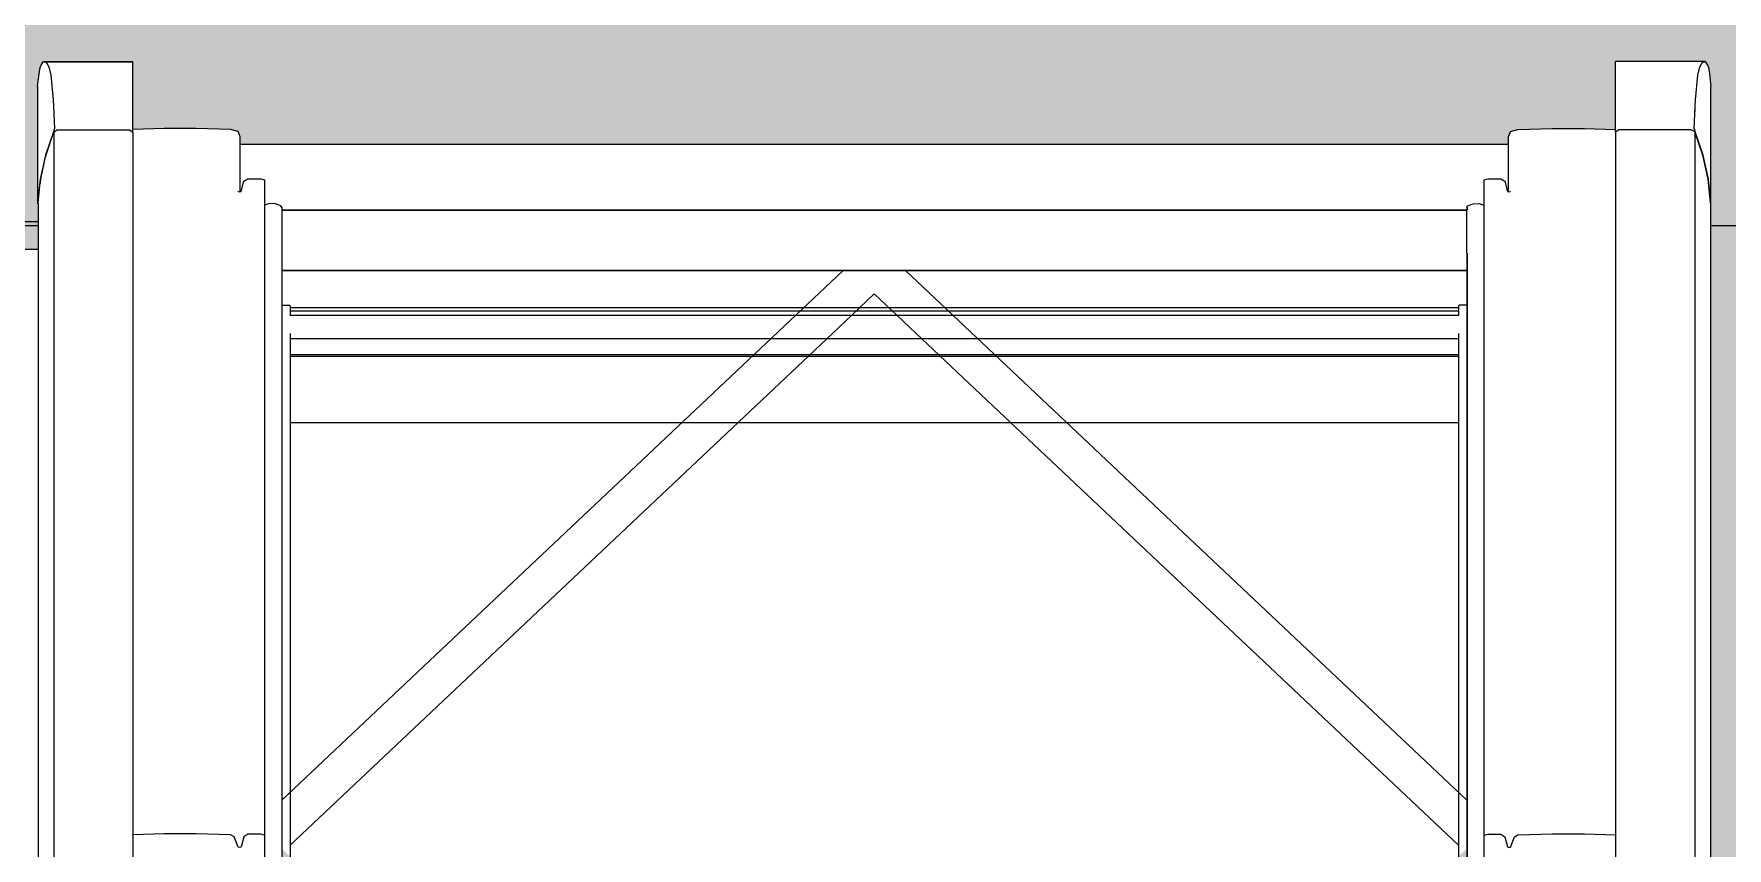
# Model space of a CAD drawing. Header units: metres. Extents: x -208 to 1512, y -277 to 123.
# Drawn here: x 827.196 to 828.058, y -2.516 to -2.102 of the extents above; entities that cross this region are included whole.
import ezdxf

# ---------------------------------------------------------------- set-up
doc = ezdxf.new("R2010")
doc.units = ezdxf.units.M
doc.header["$MEASUREMENT"] = 0
doc.linetypes.add('Wipeout_Contour', pattern=[1, 0, -1])
for name, color, linetype in [('325 Dachfenster', 7, 'Continuous'), ('330 Dachaufbau', 7, 'Continuous'), ('918 Lageplan Beschriftung.x', 7, 'Continuous')]:
    doc.layers.add(name, color=color, linetype=linetype)

# ---------------------------------------------------------------- blocks, each defined once
blk = doc.blocks.new('Dachfläche_55_5', base_point=(825.25622, 0.07))
at = {"color": 254, "linetype": 'Wipeout_Contour', "lineweight": 0, "ltscale": 3308.741535}
blk.add_wipeout([(828.03228, -2.1975), (826.33228, -2.1975), (826.33228, -2.22224), (828.03228, -2.22224)], dxfattribs=at).dxf.layer = '330 Dachaufbau'
at = {"layer": '330 Dachaufbau', "linetype": 'Continuous', "lineweight": 0, "true_color": 0x000000}
h = blk.add_hatch(color=18, dxfattribs=at)
h.paths.add_polyline_path([(828.70228, -0.4), (829.01228, -0.4), (829.01228, 0.07), (828.05728, 0.07), (828.05728, -0.77152), (826.30728, -0.77152), (826.30728, 0.07), (825.25622, 0.07), (825.27334, -4.6), (831.58228, -4.6), (831.58228, -0.82361), (828.70228, -0.82361)])
h.paths.add_polyline_path([(829.06228, -2.1975), (830.76228, -2.1975), (830.76228, -3.79873), (829.06228, -3.79873)], flags=0)
h.paths.add_polyline_path([(826.33228, -3.79873), (826.33228, -2.1975), (828.03228, -2.1975), (828.03228, -3.79873)], flags=0)
at = {"layer": '330 Dachaufbau', "color": 7, "linetype": 'Continuous', "lineweight": 18, "flags": 128}
blk.add_lwpolyline([(828.03228, -2.1975), (826.33228, -2.1975)], dxfattribs=at)
at = {"color": 254, "linetype": 'Wipeout_Contour', "lineweight": 0, "ltscale": 3308.742147}
blk.add_wipeout([(828.03228, -2.2576), (826.33228, -2.2576), (826.33228, -2.27528), (828.03228, -2.27528)], dxfattribs=at).dxf.layer = '330 Dachaufbau'
at = {"layer": '330 Dachaufbau', "color": 7, "linetype": 'Continuous', "lineweight": 18, "flags": 128}
blk.add_lwpolyline([(826.33228, -2.27528), (828.03228, -2.27528)], dxfattribs=at)
at = {"color": 254, "linetype": 'Wipeout_Contour', "lineweight": 0, "ltscale": 3308.741859}
blk.add_wipeout([(828.03228, -2.22224), (826.33228, -2.22224), (826.33228, -2.2576), (828.03228, -2.2576)], dxfattribs=at).dxf.layer = '330 Dachaufbau'
at = {"layer": '330 Dachaufbau', "color": 7, "linetype": 'Continuous', "lineweight": 18, "flags": 128}
blk.add_lwpolyline([(828.03228, -3.79873), (828.03228, -2.1975)], dxfattribs=at)
blk = doc.blocks.new('VELUX SlopeRoofBundle[42]_5', base_point=(825.25728, 0))
at = {"color": 254, "linetype": 'Wipeout_Contour', "lineweight": 0, "ltscale": 4135.918405}
blk.add_wipeout([(827.19843, -2.18793), (827.19973, -2.17569), (827.19973, -2.11886), (827.1992, -2.12203), (827.19843, -2.12852)], dxfattribs=at).dxf.layer = '325 Dachfenster'
at = {"color": 254, "linetype": 'Wipeout_Contour', "lineweight": 0, "ltscale": 3312.123929}
blk.add_wipeout([(828.00133, -2.11859), (828.00133, -2.1228), (828.04317, -2.1228), (828.04413, -2.11859)], dxfattribs=at).dxf.layer = '325 Dachfenster'
at = {"color": 254, "linetype": 'Wipeout_Contour', "lineweight": 0, "ltscale": 2483.357033}
blk.add_wipeout([(827.94783, -2.1515), (827.94683, -2.15426), (827.94784, -2.15159)], dxfattribs=at).dxf.layer = '325 Dachfenster'
at = {"color": 254, "linetype": 'Wipeout_Contour', "lineweight": 0, "ltscale": 3310.5088}
blk.add_wipeout([(827.32263, -2.20216), (827.92563, -2.20216), (827.92563, -2.19156), (827.32263, -2.19156)], dxfattribs=at).dxf.layer = '325 Dachfenster'
at = {"color": 254, "linetype": 'Wipeout_Contour', "lineweight": 0, "ltscale": 3310.508929}
blk.add_wipeout([(827.32263, -2.20648), (827.32263, -2.2115), (827.92563, -2.2115), (827.92563, -2.20648)], dxfattribs=at).dxf.layer = '325 Dachfenster'
at = {"color": 254, "linetype": 'Wipeout_Contour', "lineweight": 0, "ltscale": 3310.50907}
blk.add_wipeout([(827.32273, -2.2221), (827.32273, -2.22217), (827.92553, -2.22217), (827.92553, -2.2221)], dxfattribs=at).dxf.layer = '325 Dachfenster'
at = {"color": 254, "linetype": 'Wipeout_Contour', "lineweight": 0, "ltscale": 8269.521124}
blk.add_wipeout([(827.18413, -2.22338), (827.18413, -2.84047), (827.19651, -2.84047), (827.19653, -2.79316), (827.19653, -2.77719), (827.19783, -2.76329), (827.19843, -2.76014), (827.19843, -2.76012), (827.19863, -2.75824), (827.19863, -2.22338)], dxfattribs=at).dxf.layer = '325 Dachfenster'
at = {"color": 254, "linetype": 'Wipeout_Contour', "lineweight": 0, "ltscale": 3309.036523}
blk.add_wipeout([(827.26283, -2.50891), (827.24693, -2.50942), (827.24693, -2.69331), (827.26283, -2.69331)], dxfattribs=at).dxf.layer = '325 Dachfenster'
at = {"color": 254, "linetype": 'Wipeout_Contour', "lineweight": 0, "ltscale": 3309.220358}
blk.add_wipeout([(827.30043, -2.51569), (827.30043, -2.69331), (827.30123, -2.69331), (827.30123, -2.51591)], dxfattribs=at).dxf.layer = '325 Dachfenster'
at = {"color": 254, "linetype": 'Wipeout_Contour', "lineweight": 0, "ltscale": 3311.75811}
blk.add_wipeout([(827.93433, -2.50968), (827.93433, -2.69331), (827.93623, -2.69331), (827.93623, -2.50919)], dxfattribs=at).dxf.layer = '325 Dachfenster'
at = {"color": 254, "linetype": 'Wipeout_Contour', "lineweight": 0, "ltscale": 4963.444554}
blk.add_wipeout([(827.19973, -2.17569), (827.20243, -2.16352), (827.20243, -2.11619), (827.20143, -2.11589), (827.20013, -2.11774), (827.19973, -2.11886)], dxfattribs=at).dxf.layer = '325 Dachfenster'
at = {"color": 254, "linetype": 'Wipeout_Contour', "lineweight": 0, "ltscale": 4139.706308}
blk.add_wipeout([(828.00133, -2.11624), (828.04554, -2.11624), (828.04583, -2.11619), (828.04683, -2.11589), (828.00133, -2.11589)], dxfattribs=at).dxf.layer = '325 Dachfenster'
at = {"color": 254, "linetype": 'Wipeout_Contour', "lineweight": 0, "ltscale": 3312.128262}
blk.add_wipeout([(828.00133, -2.13533), (828.04196, -2.13533), (828.04317, -2.1228), (828.00133, -2.1228)], dxfattribs=at).dxf.layer = '325 Dachfenster'
at = {"color": 254, "linetype": 'Wipeout_Contour', "lineweight": 0, "ltscale": 3310.50888}
blk.add_wipeout([(827.32263, -2.20648), (827.92563, -2.20648), (827.92563, -2.20216), (827.32263, -2.20216)], dxfattribs=at).dxf.layer = '325 Dachfenster'
at = {"color": 254, "linetype": 'Wipeout_Contour', "lineweight": 0, "ltscale": 4135.478704}
blk.add_wipeout([(827.18413, -2.22338), (827.19863, -2.22338), (827.19863, -2.21296), (827.19863, -2.21148), (827.18413, -2.21147)], dxfattribs=at).dxf.layer = '325 Dachfenster'
at = {"color": 254, "linetype": 'Wipeout_Contour', "lineweight": 0, "ltscale": 3310.509041}
blk.add_wipeout([(827.32273, -2.21666), (827.32273, -2.2221), (827.92553, -2.2221), (827.92553, -2.21666)], dxfattribs=at).dxf.layer = '325 Dachfenster'
at = {"color": 254, "linetype": 'Wipeout_Contour', "lineweight": 0, "ltscale": 3309.223559}
blk.add_wipeout([(827.30123, -2.51591), (827.30123, -2.69331), (827.30203, -2.69331), (827.30203, -2.51562)], dxfattribs=at).dxf.layer = '325 Dachfenster'
at = {"color": 254, "linetype": 'Wipeout_Contour', "lineweight": 0, "ltscale": 3311.775105}
blk.add_wipeout([(827.93623, -2.50919), (827.93623, -2.69331), (827.94283, -2.69331), (827.94283, -2.50919)], dxfattribs=at).dxf.layer = '325 Dachfenster'
at = {"color": 254, "linetype": 'Wipeout_Contour', "lineweight": 0, "ltscale": 6617.519866}
blk.add_wipeout([(827.20243, -2.11619), (827.20243, -2.16352), (827.20643, -2.15157), (827.20643, -2.13852), (827.20631, -2.13533), (827.2051, -2.1228), (827.20414, -2.11859), (827.20273, -2.11624)], dxfattribs=at).dxf.layer = '325 Dachfenster'
at = {"color": 254, "linetype": 'Wipeout_Contour', "lineweight": 0, "ltscale": 3312.135604}
blk.add_wipeout([(828.00133, -2.11859), (828.04413, -2.11859), (828.04554, -2.11624), (828.00133, -2.11624)], dxfattribs=at).dxf.layer = '325 Dachfenster'
at = {"color": 254, "linetype": 'Wipeout_Contour', "lineweight": 0, "ltscale": 3311.755061}
blk.add_wipeout([(827.93433, -2.176), (827.93433, -2.50968), (827.93623, -2.50919), (827.93623, -2.1755)], dxfattribs=at).dxf.layer = '325 Dachfenster'
at = {"color": 254, "linetype": 'Wipeout_Contour', "lineweight": 0, "ltscale": 6621.017548}
blk.add_wipeout([(827.32263, -2.21235), (827.32263, -2.2132), (827.32273, -2.21347), (827.32273, -2.21425), (827.92553, -2.21425), (827.92553, -2.21347), (827.92563, -2.2132), (827.92563, -2.21235)], dxfattribs=at).dxf.layer = '325 Dachfenster'
at = {"color": 254, "linetype": 'Wipeout_Contour', "lineweight": 0, "ltscale": 3309.214811}
blk.add_wipeout([(827.29843, -2.51053), (827.29843, -2.69331), (827.30043, -2.69331), (827.30043, -2.51569)], dxfattribs=at).dxf.layer = '325 Dachfenster'
at = {"color": 254, "linetype": 'Wipeout_Contour', "lineweight": 0, "ltscale": 3311.803546}
blk.add_wipeout([(827.94623, -2.51562), (827.94623, -2.69331), (827.94703, -2.69331), (827.94703, -2.51591)], dxfattribs=at).dxf.layer = '325 Dachfenster'
at = {"color": 254, "linetype": 'Wipeout_Contour', "lineweight": 0, "ltscale": 3308.887917}
blk.add_wipeout([(827.24693, -2.1228), (827.2051, -2.1228), (827.20631, -2.13533), (827.24693, -2.13533)], dxfattribs=at).dxf.layer = '325 Dachfenster'
at = {"color": 254, "linetype": 'Wipeout_Contour', "lineweight": 0, "ltscale": 3310.508991}
blk.add_wipeout([(827.32273, -2.21425), (827.32273, -2.21531), (827.92553, -2.21531), (827.92553, -2.21425)], dxfattribs=at).dxf.layer = '325 Dachfenster'
at = {"color": 254, "linetype": 'Wipeout_Contour', "lineweight": 0, "ltscale": 3309.227811}
blk.add_wipeout([(827.30203, -2.51562), (827.30203, -2.69331), (827.30333, -2.69331), (827.30333, -2.51046)], dxfattribs=at).dxf.layer = '325 Dachfenster'
at = {"color": 254, "linetype": 'Wipeout_Contour', "lineweight": 0, "ltscale": 3311.806745}
blk.add_wipeout([(827.94703, -2.51591), (827.94703, -2.69331), (827.94783, -2.69331), (827.94783, -2.51569)], dxfattribs=at).dxf.layer = '325 Dachfenster'
at = {"color": 254, "linetype": 'Wipeout_Contour', "lineweight": 0, "ltscale": 3308.892079}
blk.add_wipeout([(827.24693, -2.11859), (827.20414, -2.11859), (827.2051, -2.1228), (827.24693, -2.1228)], dxfattribs=at).dxf.layer = '325 Dachfenster'
at = {"color": 254, "linetype": 'Wipeout_Contour', "lineweight": 0, "ltscale": 3310.508961}
blk.add_wipeout([(827.32263, -2.2115), (827.32263, -2.21235), (827.92563, -2.21235), (827.92563, -2.2115)], dxfattribs=at).dxf.layer = '325 Dachfenster'
at = {"color": 254, "linetype": 'Wipeout_Contour', "lineweight": 0, "ltscale": 3309.207135}
blk.add_wipeout([(827.29663, -2.50947), (827.29663, -2.69331), (827.29843, -2.69331), (827.29843, -2.51053)], dxfattribs=at).dxf.layer = '325 Dachfenster'
at = {"color": 254, "linetype": 'Wipeout_Contour', "lineweight": 0, "ltscale": 3309.234536}
blk.add_wipeout([(827.30333, -2.51046), (827.30333, -2.69331), (827.30543, -2.69331), (827.30543, -2.50919)], dxfattribs=at).dxf.layer = '325 Dachfenster'
at = {"color": 254, "linetype": 'Wipeout_Contour', "lineweight": 0, "ltscale": 3311.799397}
blk.add_wipeout([(827.94493, -2.51046), (827.94493, -2.69331), (827.94623, -2.69331), (827.94623, -2.51562)], dxfattribs=at).dxf.layer = '325 Dachfenster'
at = {"color": 254, "linetype": 'Wipeout_Contour', "lineweight": 0, "ltscale": 4136.565135}
blk.add_wipeout([(827.20143, -2.11589), (827.20243, -2.11619), (827.20273, -2.11624), (827.24693, -2.11624), (827.24693, -2.11589)], dxfattribs=at).dxf.layer = '325 Dachfenster'
at = {"color": 254, "linetype": 'Wipeout_Contour', "lineweight": 0, "ltscale": 3310.509}
blk.add_wipeout([(827.32273, -2.21595), (827.92553, -2.21595), (827.92553, -2.21531), (827.32273, -2.21531)], dxfattribs=at).dxf.layer = '325 Dachfenster'
at = {"color": 254, "linetype": 'Wipeout_Contour', "lineweight": 0, "ltscale": 3309.168323}
blk.add_wipeout([(827.29663, -2.50947), (827.27903, -2.50891), (827.27903, -2.69331), (827.29663, -2.69331)], dxfattribs=at).dxf.layer = '325 Dachfenster'
at = {"color": 254, "linetype": 'Wipeout_Contour', "lineweight": 0, "ltscale": 3309.251915}
blk.add_wipeout([(827.30543, -2.69331), (827.31203, -2.69331), (827.31203, -2.50919), (827.30543, -2.50919)], dxfattribs=at).dxf.layer = '325 Dachfenster'
at = {"color": 254, "linetype": 'Wipeout_Contour', "lineweight": 0, "ltscale": 3311.812398}
blk.add_wipeout([(827.94783, -2.51569), (827.94783, -2.69331), (827.94983, -2.69331), (827.94983, -2.51053)], dxfattribs=at).dxf.layer = '325 Dachfenster'
at = {"color": 254, "linetype": 'Wipeout_Contour', "lineweight": 0, "ltscale": 3308.880337}
blk.add_wipeout([(827.20273, -2.11624), (827.20414, -2.11859), (827.24693, -2.11859), (827.24693, -2.11624)], dxfattribs=at).dxf.layer = '325 Dachfenster'
at = {"color": 254, "linetype": 'Wipeout_Contour', "lineweight": 0, "ltscale": 4964.571928}
blk.add_wipeout([(827.30043, -2.18197), (827.30043, -2.51569), (827.30123, -2.51591), (827.30123, -2.18222), (827.30053, -2.18204), (827.30053, -2.182)], dxfattribs=at).dxf.layer = '325 Dachfenster'
at = {"color": 254, "linetype": 'Wipeout_Contour', "lineweight": 0, "ltscale": 3310.509008}
blk.add_wipeout([(827.32273, -2.21666), (827.92553, -2.21666), (827.92553, -2.21595), (827.32273, -2.21595)], dxfattribs=at).dxf.layer = '325 Dachfenster'
at = {"color": 254, "linetype": 'Wipeout_Contour', "lineweight": 0, "ltscale": 3309.100714}
blk.add_wipeout([(827.26283, -2.69331), (827.27903, -2.69331), (827.27903, -2.50891), (827.26283, -2.50891)], dxfattribs=at).dxf.layer = '325 Dachfenster'
at = {"color": 254, "linetype": 'Wipeout_Contour', "lineweight": 0, "ltscale": 3309.268923}
blk.add_wipeout([(827.31203, -2.50919), (827.31203, -2.69331), (827.31393, -2.69331), (827.31393, -2.50968)], dxfattribs=at).dxf.layer = '325 Dachfenster'
at = {"color": 254, "linetype": 'Wipeout_Contour', "lineweight": 0, "ltscale": 3311.792514}
blk.add_wipeout([(827.94283, -2.50919), (827.94283, -2.69331), (827.94493, -2.69331), (827.94493, -2.51046)], dxfattribs=at).dxf.layer = '325 Dachfenster'
at = {"color": 254, "linetype": 'Wipeout_Contour', "lineweight": 0, "ltscale": 3311.819921}
blk.add_wipeout([(827.94983, -2.51053), (827.94983, -2.69331), (827.95163, -2.69331), (827.95163, -2.50947)], dxfattribs=at).dxf.layer = '325 Dachfenster'
at = {"layer": '325 Dachfenster', "linetype": 'Continuous', "lineweight": 0, "flags": 128}
blk.add_lwpolyline([(827.20143, -2.11589), (827.24693, -2.11589)], dxfattribs=at)
at = {"color": 254, "linetype": 'Wipeout_Contour', "lineweight": 0, "ltscale": 3309.033467}
blk.add_wipeout([(827.24693, -2.1757), (827.24693, -2.50942), (827.26283, -2.50891), (827.26283, -2.17519)], dxfattribs=at).dxf.layer = '325 Dachfenster'
at = {"color": 254, "linetype": 'Wipeout_Contour', "lineweight": 0, "ltscale": 3309.211697}
blk.add_wipeout([(827.30043, -2.18197), (827.29843, -2.17681), (827.29843, -2.51053), (827.30043, -2.51569)], dxfattribs=at).dxf.layer = '325 Dachfenster'
at = {"color": 254, "linetype": 'Wipeout_Contour', "lineweight": 0, "ltscale": 3311.772057}
blk.add_wipeout([(827.93623, -2.50919), (827.94283, -2.50919), (827.94283, -2.1755), (827.93623, -2.1755)], dxfattribs=at).dxf.layer = '325 Dachfenster'
at = {"color": 254, "linetype": 'Wipeout_Contour', "lineweight": 0, "ltscale": 3311.858709}
blk.add_wipeout([(827.95163, -2.50947), (827.95163, -2.69331), (827.96923, -2.69331), (827.96923, -2.50891)], dxfattribs=at).dxf.layer = '325 Dachfenster'
at = {"color": 254, "linetype": 'Wipeout_Contour', "lineweight": 0, "ltscale": 3309.220535}
blk.add_wipeout([(827.30123, -2.18222), (827.30123, -2.51591), (827.30203, -2.51562), (827.30203, -2.18194)], dxfattribs=at).dxf.layer = '325 Dachfenster'
at = {"color": 254, "linetype": 'Wipeout_Contour', "lineweight": 0, "ltscale": 3311.800537}
blk.add_wipeout([(827.94703, -2.18222), (827.94623, -2.18194), (827.94623, -2.51562), (827.94703, -2.51591)], dxfattribs=at).dxf.layer = '325 Dachfenster'
at = {"color": 254, "linetype": 'Wipeout_Contour', "lineweight": 0, "ltscale": 3311.926299}
blk.add_wipeout([(827.96923, -2.50891), (827.96923, -2.69331), (827.98543, -2.69331), (827.98543, -2.50891)], dxfattribs=at).dxf.layer = '325 Dachfenster'
at = {"color": 254, "linetype": 'Wipeout_Contour', "lineweight": 0, "ltscale": 3309.224736}
blk.add_wipeout([(827.30203, -2.18194), (827.30203, -2.51562), (827.30333, -2.51046), (827.30333, -2.17678)], dxfattribs=at).dxf.layer = '325 Dachfenster'
at = {"color": 254, "linetype": 'Wipeout_Contour', "lineweight": 0, "ltscale": 4966.952621}
blk.add_wipeout([(827.94773, -2.18204), (827.94703, -2.18222), (827.94703, -2.51591), (827.94783, -2.51569), (827.94783, -2.18197), (827.94773, -2.182)], dxfattribs=at).dxf.layer = '325 Dachfenster'
at = {"color": 254, "linetype": 'Wipeout_Contour', "lineweight": 0, "ltscale": 4139.497682}
blk.add_wipeout([(827.98543, -2.69331), (828.00133, -2.69331), (828.00133, -2.67954), (828.00133, -2.50942), (827.98543, -2.50891)], dxfattribs=at).dxf.layer = '325 Dachfenster'
at = {"layer": '325 Dachfenster', "linetype": 'Continuous', "lineweight": 0, "flags": 128}
for points in [[(827.30123, -2.51591), (827.30043, -2.51569)], [(827.30203, -2.51562), (827.30123, -2.51591)]]:
    blk.add_lwpolyline(points, dxfattribs=at)
at = {"color": 254, "linetype": 'Wipeout_Contour', "lineweight": 0, "ltscale": 3309.204073}
blk.add_wipeout([(827.29663, -2.17575), (827.29663, -2.50947), (827.29843, -2.51053), (827.29843, -2.17681)], dxfattribs=at).dxf.layer = '325 Dachfenster'
at = {"color": 254, "linetype": 'Wipeout_Contour', "lineweight": 0, "ltscale": 3309.231513}
blk.add_wipeout([(827.30333, -2.17678), (827.30333, -2.51046), (827.30543, -2.50919), (827.30543, -2.1755)], dxfattribs=at).dxf.layer = '325 Dachfenster'
at = {"color": 254, "linetype": 'Wipeout_Contour', "lineweight": 0, "ltscale": 3311.809286}
blk.add_wipeout([(827.94783, -2.18197), (827.94783, -2.51569), (827.94983, -2.51053), (827.94983, -2.17681)], dxfattribs=at).dxf.layer = '325 Dachfenster'
at = {"color": 254, "linetype": 'Wipeout_Contour', "lineweight": 0, "ltscale": 3311.987454}
blk.add_wipeout([(828.00133, -2.1757), (827.98543, -2.17519), (827.98543, -2.50891), (828.00133, -2.50942)], dxfattribs=at).dxf.layer = '325 Dachfenster'
at = {"color": 254, "linetype": 'Wipeout_Contour', "lineweight": 0, "ltscale": 3309.165266}
blk.add_wipeout([(827.27903, -2.17519), (827.27903, -2.50891), (827.29663, -2.50947), (827.29663, -2.17575)], dxfattribs=at).dxf.layer = '325 Dachfenster'
at = {"color": 254, "linetype": 'Wipeout_Contour', "lineweight": 0, "ltscale": 3309.248939}
blk.add_wipeout([(827.30543, -2.1755), (827.30543, -2.50919), (827.31203, -2.50919), (827.31203, -2.1755)], dxfattribs=at).dxf.layer = '325 Dachfenster'
at = {"color": 254, "linetype": 'Wipeout_Contour', "lineweight": 0, "ltscale": 3311.796283}
blk.add_wipeout([(827.94493, -2.17678), (827.94493, -2.51046), (827.94623, -2.51562), (827.94623, -2.18194)], dxfattribs=at).dxf.layer = '325 Dachfenster'
at = {"layer": '325 Dachfenster', "linetype": 'Continuous', "lineweight": 0, "flags": 128}
for points in [[(827.29843, -2.51053), (827.29663, -2.50947)], [(827.30043, -2.51569), (827.29843, -2.51053)], [(827.30333, -2.51046), (827.30203, -2.51562)], [(827.30543, -2.50919), (827.30333, -2.51046)], [(827.94623, -2.51562), (827.94703, -2.51591)], [(827.94703, -2.51591), (827.94783, -2.51569)]]:
    blk.add_lwpolyline(points, dxfattribs=at)
at = {"color": 254, "linetype": 'Wipeout_Contour', "lineweight": 0, "ltscale": 3309.097666}
blk.add_wipeout([(827.27903, -2.17519), (827.26283, -2.17519), (827.26283, -2.50891), (827.27903, -2.50891)], dxfattribs=at).dxf.layer = '325 Dachfenster'
at = {"color": 254, "linetype": 'Wipeout_Contour', "lineweight": 0, "ltscale": 3309.265606}
blk.add_wipeout([(827.31203, -2.1755), (827.31203, -2.50919), (827.31393, -2.50968), (827.31393, -2.176)], dxfattribs=at).dxf.layer = '325 Dachfenster'
at = {"color": 254, "linetype": 'Wipeout_Contour', "lineweight": 0, "ltscale": 3311.78946}
blk.add_wipeout([(827.94283, -2.1755), (827.94283, -2.50919), (827.94493, -2.51046), (827.94493, -2.17678)], dxfattribs=at).dxf.layer = '325 Dachfenster'
at = {"color": 254, "linetype": 'Wipeout_Contour', "lineweight": 0, "ltscale": 3311.816862}
blk.add_wipeout([(827.94983, -2.17681), (827.94983, -2.51053), (827.95163, -2.50947), (827.95163, -2.17575)], dxfattribs=at).dxf.layer = '325 Dachfenster'
at = {"layer": '325 Dachfenster', "linetype": 'Continuous', "lineweight": 0, "flags": 128}
for points in [[(827.94283, -2.50919), (827.94493, -2.51046)], [(827.94493, -2.51046), (827.94623, -2.51562)]]:
    blk.add_lwpolyline(points, dxfattribs=at)
at = {"color": 254, "linetype": 'Wipeout_Contour', "lineweight": 0, "ltscale": 3309.031421}
blk.add_wipeout([(827.24693, -2.15039), (827.24693, -2.1757), (827.26283, -2.17519), (827.26283, -2.14987)], dxfattribs=at).dxf.layer = '325 Dachfenster'
at = {"color": 254, "linetype": 'Wipeout_Contour', "lineweight": 0, "ltscale": 3309.163219}
blk.add_wipeout([(827.29663, -2.15044), (827.27903, -2.14987), (827.27903, -2.17519), (827.29663, -2.17575)], dxfattribs=at).dxf.layer = '325 Dachfenster'
at = {"color": 254, "linetype": 'Wipeout_Contour', "lineweight": 0, "ltscale": 3311.855655}
blk.add_wipeout([(827.95163, -2.50947), (827.96923, -2.50891), (827.96923, -2.17519), (827.95163, -2.17575)], dxfattribs=at).dxf.layer = '325 Dachfenster'
at = {"color": 254, "linetype": 'Wipeout_Contour', "lineweight": 0, "ltscale": 11586.783458}
blk.add_wipeout([(827.31393, -2.18441), (827.31393, -2.18898), (827.31633, -2.18816), (827.31943, -2.18823), (827.32223, -2.18936), (827.32273, -2.19021), (827.32273, -2.19134), (827.92553, -2.19134), (827.92553, -2.19021), (827.92603, -2.18936), (827.92883, -2.18823), (827.93193, -2.18816), (827.93433, -2.18898), (827.93433, -2.18441)], dxfattribs=at).dxf.layer = '325 Dachfenster'
at = {"layer": '325 Dachfenster', "linetype": 'Continuous', "lineweight": 0, "flags": 128}
for points in [[(827.94783, -2.51569), (827.94983, -2.51053)], [(827.94983, -2.51053), (827.95163, -2.50947)]]:
    blk.add_lwpolyline(points, dxfattribs=at)
at = {"color": 254, "linetype": 'Wipeout_Contour', "lineweight": 0, "ltscale": 11584.09036}
blk.add_wipeout([(827.19843, -2.18793), (827.19863, -2.18808), (827.19863, -2.18793), (827.19993, -2.17569), (827.20263, -2.16352), (827.20663, -2.15157), (827.20843, -2.15061), (827.24523, -2.15061), (827.24693, -2.15186), (827.24693, -2.15046), (827.20685, -2.15046), (827.20643, -2.15157), (827.20243, -2.16352), (827.19973, -2.17569)], dxfattribs=at).dxf.layer = '325 Dachfenster'
at = {"color": 254, "linetype": 'Wipeout_Contour', "lineweight": 0, "ltscale": 3309.095642}
blk.add_wipeout([(827.27903, -2.14987), (827.26283, -2.14987), (827.26283, -2.17519), (827.27903, -2.17519)], dxfattribs=at).dxf.layer = '325 Dachfenster'
at = {"color": 254, "linetype": 'Wipeout_Contour', "lineweight": 0, "ltscale": 2482.401373}
blk.add_wipeout([(827.29663, -2.15044), (827.29663, -2.17575), (827.30043, -2.1515)], dxfattribs=at).dxf.layer = '325 Dachfenster'
at = {"color": 254, "linetype": 'Wipeout_Contour', "lineweight": 0, "ltscale": 5795.187739}
blk.add_wipeout([(827.94683, -2.15426), (827.94683, -2.18215), (827.94703, -2.18222), (827.94773, -2.18204), (827.94773, -2.182), (827.9478, -2.18198), (827.94783, -2.1819)], dxfattribs=at).dxf.layer = '325 Dachfenster'
at = {"color": 254, "linetype": 'Wipeout_Contour', "lineweight": 0, "ltscale": 3311.923255}
blk.add_wipeout([(827.96923, -2.17519), (827.96923, -2.50891), (827.98543, -2.50891), (827.98543, -2.17519)], dxfattribs=at).dxf.layer = '325 Dachfenster'
at = {"color": 254, "linetype": 'Wipeout_Contour', "lineweight": 0, "ltscale": 3310.508743}
blk.add_wipeout([(827.32263, -2.19156), (827.92563, -2.19156), (827.92563, -2.19134), (827.32263, -2.19134)], dxfattribs=at).dxf.layer = '325 Dachfenster'
at = {"color": 254, "linetype": 'Wipeout_Contour', "lineweight": 0, "ltscale": 3309.007041}
blk.add_wipeout([(827.20643, -2.13852), (827.20643, -2.15157), (827.20685, -2.15046), (827.20694, -2.15004)], dxfattribs=at).dxf.layer = '325 Dachfenster'
at = {"color": 254, "linetype": 'Wipeout_Contour', "lineweight": 0, "ltscale": 2481.931955}
blk.add_wipeout([(827.30043, -2.1515), (827.29663, -2.17575), (827.29843, -2.17681)], dxfattribs=at).dxf.layer = '325 Dachfenster'
at = {"color": 254, "linetype": 'Wipeout_Contour', "lineweight": 0, "ltscale": 3312.134947}
blk.add_wipeout([(827.94784, -2.15159), (827.94683, -2.15426), (827.94783, -2.1819), (827.94983, -2.17681)], dxfattribs=at).dxf.layer = '325 Dachfenster'
at = {"color": 254, "linetype": 'Wipeout_Contour', "lineweight": 0, "ltscale": 3311.985411}
blk.add_wipeout([(827.98543, -2.17519), (828.00133, -2.1757), (828.00133, -2.15039), (827.98543, -2.14987)], dxfattribs=at).dxf.layer = '325 Dachfenster'
at = {"color": 254, "linetype": 'Wipeout_Contour', "lineweight": 0, "ltscale": 4135.672518}
blk.add_wipeout([(827.19863, -2.18793), (827.19863, -2.75824), (827.19973, -2.74788), (827.19993, -2.74698), (827.19993, -2.17569)], dxfattribs=at).dxf.layer = '325 Dachfenster'
at = {"color": 254, "linetype": 'Wipeout_Contour', "lineweight": 0, "ltscale": 6625.027854}
blk.add_wipeout([(827.92553, -2.19134), (827.92563, -2.19134), (827.92563, -2.2132), (827.92553, -2.21347), (827.92553, -2.69331), (827.92603, -2.69331), (827.92603, -2.18936), (827.92553, -2.19021)], dxfattribs=at).dxf.layer = '325 Dachfenster'
at = {"color": 254, "linetype": 'Wipeout_Contour', "lineweight": 0, "ltscale": 3308.917337}
blk.add_wipeout([(827.20694, -2.15004), (827.20685, -2.15046), (827.24693, -2.15046), (827.24693, -2.15004)], dxfattribs=at).dxf.layer = '325 Dachfenster'
at = {"color": 254, "linetype": 'Wipeout_Contour', "lineweight": 0, "ltscale": 3308.879011}
blk.add_wipeout([(827.30043, -2.1515), (827.29843, -2.17681), (827.30043, -2.1819), (827.30143, -2.15426)], dxfattribs=at).dxf.layer = '325 Dachfenster'
at = {"color": 254, "linetype": 'Wipeout_Contour', "lineweight": 0, "ltscale": 2483.833119}
blk.add_wipeout([(827.94783, -2.1515), (827.94983, -2.17681), (827.95163, -2.17575)], dxfattribs=at).dxf.layer = '325 Dachfenster'
at = {"color": 254, "linetype": 'Wipeout_Contour', "lineweight": 0, "ltscale": 11589.458016}
blk.add_wipeout([(828.04141, -2.15046), (828.00133, -2.15046), (828.00133, -2.15186), (828.00303, -2.15061), (828.03983, -2.15061), (828.04163, -2.15157), (828.04563, -2.16352), (828.04833, -2.17569), (828.04963, -2.18793), (828.04963, -2.18808), (828.04983, -2.18793), (828.04853, -2.17569), (828.04583, -2.16352), (828.04183, -2.15157)], dxfattribs=at).dxf.layer = '325 Dachfenster'
at = {"color": 254, "linetype": 'Wipeout_Contour', "lineweight": 0, "ltscale": 4135.603249}
blk.add_wipeout([(827.19993, -2.74698), (827.20243, -2.73571), (827.20263, -2.73511), (827.20263, -2.16352), (827.19993, -2.17569)], dxfattribs=at).dxf.layer = '325 Dachfenster'
at = {"color": 254, "linetype": 'Wipeout_Contour', "lineweight": 0, "ltscale": 4136.608792}
blk.add_wipeout([(827.20631, -2.13533), (827.20643, -2.13852), (827.20694, -2.15004), (827.24693, -2.15004), (827.24693, -2.13533)], dxfattribs=at).dxf.layer = '325 Dachfenster'
at = {"color": 254, "linetype": 'Wipeout_Contour', "lineweight": 0, "ltscale": 4139.660103}
blk.add_wipeout([(828.00133, -2.15004), (828.04133, -2.15004), (828.04183, -2.13852), (828.04196, -2.13533), (828.00133, -2.13533)], dxfattribs=at).dxf.layer = '325 Dachfenster'
at = {"color": 254, "linetype": 'Wipeout_Contour', "lineweight": 0, "ltscale": 2483.358772}
blk.add_wipeout([(827.94783, -2.1515), (827.95163, -2.17575), (827.95163, -2.15044)], dxfattribs=at).dxf.layer = '325 Dachfenster'
at = {"color": 254, "linetype": 'Wipeout_Contour', "lineweight": 0, "ltscale": 5791.605356}
blk.add_wipeout([(827.30043, -2.1819), (827.30046, -2.18198), (827.30053, -2.182), (827.30053, -2.18204), (827.30123, -2.18222), (827.30143, -2.18215), (827.30143, -2.15426)], dxfattribs=at).dxf.layer = '325 Dachfenster'
at = {"color": 254, "linetype": 'Wipeout_Contour', "lineweight": 0, "ltscale": 4135.596387}
blk.add_wipeout([(827.20663, -2.15157), (827.20263, -2.16352), (827.20263, -2.73511), (827.20643, -2.72376), (827.20663, -2.72323)], dxfattribs=at).dxf.layer = '325 Dachfenster'
at = {"color": 254, "linetype": 'Wipeout_Contour', "lineweight": 0, "ltscale": 3311.853609}
blk.add_wipeout([(827.96923, -2.14987), (827.95163, -2.15044), (827.95163, -2.17575), (827.96923, -2.17519)], dxfattribs=at).dxf.layer = '325 Dachfenster'
at = {"color": 254, "linetype": 'Wipeout_Contour', "lineweight": 0, "ltscale": 3312.099281}
blk.add_wipeout([(828.00133, -2.15046), (828.04141, -2.15046), (828.04133, -2.15004), (828.00133, -2.15004)], dxfattribs=at).dxf.layer = '325 Dachfenster'
at = {"color": 254, "linetype": 'Wipeout_Contour', "lineweight": 0, "ltscale": 3308.242414}
blk.add_wipeout([(827.30043, -2.1819), (827.29843, -2.17681), (827.30043, -2.18197), (827.30046, -2.18198)], dxfattribs=at).dxf.layer = '325 Dachfenster'
at = {"layer": '325 Dachfenster', "linetype": 'Continuous', "lineweight": 0, "flags": 128}
for points in [[(827.19843, -2.12852), (827.19843, -2.18793)], [(827.19843, -2.18793), (827.19863, -2.18808)], [(827.19863, -2.18793), (827.19863, -2.75824)], [(827.19863, -2.21148), (827.18413, -2.21147), (827.16963, -2.21148)]]:
    blk.add_lwpolyline(points, dxfattribs=at)
at = {"color": 254, "linetype": 'Wipeout_Contour', "lineweight": 0, "ltscale": 3312.013437}
blk.add_wipeout([(828.04183, -2.13852), (828.04133, -2.15004), (828.04141, -2.15046), (828.04183, -2.15157)], dxfattribs=at).dxf.layer = '325 Dachfenster'
at = {"color": 254, "linetype": 'Wipeout_Contour', "lineweight": 0, "ltscale": 3308.922489}
blk.add_wipeout([(827.20843, -2.15061), (827.20843, -2.72249), (827.24523, -2.72249), (827.24523, -2.15061)], dxfattribs=at).dxf.layer = '325 Dachfenster'
at = {"color": 254, "linetype": 'Wipeout_Contour', "lineweight": 0, "ltscale": 3311.921232}
blk.add_wipeout([(827.96923, -2.17519), (827.98543, -2.17519), (827.98543, -2.14987), (827.96923, -2.14987)], dxfattribs=at).dxf.layer = '325 Dachfenster'
at = {"color": 254, "linetype": 'Wipeout_Contour', "lineweight": 0, "ltscale": 3312.023883}
blk.add_wipeout([(828.00133, -2.15186), (828.00133, -2.72249), (828.00303, -2.72249), (828.00303, -2.15061)], dxfattribs=at).dxf.layer = '325 Dachfenster'
at = {"color": 254, "linetype": 'Wipeout_Contour', "lineweight": 0, "ltscale": 13242.034735}
blk.add_wipeout([(827.30143, -2.16985), (827.30143, -2.18215), (827.30203, -2.18194), (827.30333, -2.17678), (827.30543, -2.1755), (827.31203, -2.1755), (827.31393, -2.176), (827.31393, -2.18441), (827.93433, -2.18441), (827.93433, -2.176), (827.93623, -2.1755), (827.94283, -2.1755), (827.94493, -2.17678), (827.94623, -2.18194), (827.94683, -2.18215), (827.94683, -2.16985)], dxfattribs=at).dxf.layer = '325 Dachfenster'
at = {"layer": '325 Dachfenster', "linetype": 'Continuous', "lineweight": 0, "flags": 128}
for points in [[(827.30203, -2.18194), (827.30333, -2.17678)], [(827.30333, -2.17678), (827.30543, -2.1755)], [(827.30543, -2.1755), (827.31203, -2.1755), (827.31393, -2.176)], [(827.93433, -2.176), (827.93623, -2.1755), (827.94283, -2.1755)], [(827.30046, -2.18198), (827.30043, -2.1819)], [(827.30053, -2.182), (827.30053, -2.18204)], [(827.30053, -2.18204), (827.30123, -2.18222)], [(827.30123, -2.18222), (827.30203, -2.18194)]]:
    blk.add_lwpolyline(points, dxfattribs=at)
at = {"color": 254, "linetype": 'Wipeout_Contour', "lineweight": 0, "ltscale": 6624.505563}
blk.add_wipeout([(828.04183, -2.15157), (828.04583, -2.16352), (828.04583, -2.11619), (828.04554, -2.11624), (828.04413, -2.11859), (828.04317, -2.1228), (828.04196, -2.13533), (828.04183, -2.13852)], dxfattribs=at).dxf.layer = '325 Dachfenster'
at = {"color": 254, "linetype": 'Wipeout_Contour', "lineweight": 0, "ltscale": 4963.946864}
blk.add_wipeout([(827.20663, -2.15157), (827.20663, -2.72323), (827.20688, -2.72258), (827.20697, -2.72249), (827.20843, -2.72249), (827.20843, -2.15061)], dxfattribs=at).dxf.layer = '325 Dachfenster'
at = {"color": 254, "linetype": 'Wipeout_Contour', "lineweight": 0, "ltscale": 3308.999502}
blk.add_wipeout([(827.24523, -2.72249), (827.24693, -2.72249), (827.24693, -2.15186), (827.24523, -2.15061)], dxfattribs=at).dxf.layer = '325 Dachfenster'
at = {"color": 254, "linetype": 'Wipeout_Contour', "lineweight": 0, "ltscale": 3310.508453}
blk.add_wipeout([(827.30143, -2.1579), (827.30143, -2.16985), (827.94683, -2.16985), (827.94683, -2.1579)], dxfattribs=at).dxf.layer = '325 Dachfenster'
at = {"color": 254, "linetype": 'Wipeout_Contour', "lineweight": 0, "ltscale": 3312.78}
blk.add_wipeout([(827.94783, -2.1819), (827.9478, -2.18198), (827.94783, -2.18197), (827.94983, -2.17681)], dxfattribs=at).dxf.layer = '325 Dachfenster'
at = {"color": 254, "linetype": 'Wipeout_Contour', "lineweight": 0, "ltscale": 3309.275617}
blk.add_wipeout([(827.31393, -2.18898), (827.31393, -2.69331), (827.31633, -2.69331), (827.31633, -2.18816)], dxfattribs=at).dxf.layer = '325 Dachfenster'
at = {"color": 254, "linetype": 'Wipeout_Contour', "lineweight": 0, "ltscale": 3311.747685}
blk.add_wipeout([(827.93433, -2.18898), (827.93193, -2.18816), (827.93193, -2.69331), (827.93433, -2.69331)], dxfattribs=at).dxf.layer = '325 Dachfenster'
at = {"layer": '325 Dachfenster', "linetype": 'Continuous', "lineweight": 0, "flags": 128}
for points in [[(827.19843, -2.12852), (827.1992, -2.12203), (827.19973, -2.11886), (827.20013, -2.11774), (827.20143, -2.11589), (827.20243, -2.11619), (827.20273, -2.11624), (827.20414, -2.11859), (827.2051, -2.1228), (827.20631, -2.13533), (827.20643, -2.13852), (827.20694, -2.15004)], [(827.24693, -2.15004), (827.24693, -2.13533), (827.24693, -2.1228), (827.24693, -2.11859), (827.24693, -2.11624), (827.24693, -2.11589)], [(827.20685, -2.15046), (827.20643, -2.15157), (827.20243, -2.16352), (827.19973, -2.17569), (827.19843, -2.18793)], [(827.19863, -2.18793), (827.19993, -2.17569), (827.20263, -2.16352), (827.20663, -2.15157)], [(827.20663, -2.15157), (827.20843, -2.15061)], [(827.20663, -2.15157), (827.20663, -2.72323)], [(827.20685, -2.15046), (827.20694, -2.15004)], [(827.20843, -2.15061), (827.24523, -2.15061)], [(827.24523, -2.15061), (827.24693, -2.15186)], [(827.30043, -2.1515), (827.29663, -2.15044), (827.27903, -2.14987), (827.26283, -2.14987), (827.24693, -2.15039)], [(827.24693, -2.15046), (827.24693, -2.15004)], [(827.24693, -2.15186), (827.24693, -2.15046)], [(827.24693, -2.15186), (827.24693, -2.72249)], [(827.94283, -2.1755), (827.94493, -2.17678)], [(827.94493, -2.17678), (827.94623, -2.18194)], [(827.94623, -2.18194), (827.94703, -2.18222)], [(827.94703, -2.18222), (827.94773, -2.18204)], [(827.94773, -2.18204), (827.94773, -2.182)], [(827.9478, -2.18198), (827.94783, -2.1819)], [(827.29663, -2.50947), (827.27903, -2.50891), (827.26283, -2.50891), (827.24693, -2.50942)]]:
    blk.add_lwpolyline(points, dxfattribs=at)
at = {"color": 254, "linetype": 'Wipeout_Contour', "lineweight": 0, "ltscale": 4140.34938}
blk.add_wipeout([(828.04853, -2.11886), (828.04853, -2.17569), (828.04983, -2.18793), (828.04983, -2.12852), (828.04907, -2.12203)], dxfattribs=at).dxf.layer = '325 Dachfenster'
at = {"color": 254, "linetype": 'Wipeout_Contour', "lineweight": 0, "ltscale": 3312.100875}
blk.add_wipeout([(828.03983, -2.15061), (828.00303, -2.15061), (828.00303, -2.72249), (828.03983, -2.72249)], dxfattribs=at).dxf.layer = '325 Dachfenster'
at = {"color": 254, "linetype": 'Wipeout_Contour', "lineweight": 0, "ltscale": 3310.50839}
blk.add_wipeout([(827.94683, -2.15783), (827.30143, -2.15783), (827.30143, -2.1579), (827.94683, -2.1579)], dxfattribs=at).dxf.layer = '325 Dachfenster'
at = {"color": 254, "linetype": 'Wipeout_Contour', "lineweight": 0, "ltscale": 3309.286691}
blk.add_wipeout([(827.31633, -2.18816), (827.31633, -2.69331), (827.31943, -2.69331), (827.31943, -2.18823)], dxfattribs=at).dxf.layer = '325 Dachfenster'
at = {"color": 254, "linetype": 'Wipeout_Contour', "lineweight": 0, "ltscale": 3311.724888}
blk.add_wipeout([(827.92603, -2.69331), (827.92883, -2.69331), (827.92883, -2.18823), (827.92603, -2.18936)], dxfattribs=at).dxf.layer = '325 Dachfenster'
at = {"layer": '325 Dachfenster', "linetype": 'Continuous', "lineweight": 0, "flags": 128}
for points in [[(828.00133, -2.15004), (828.00133, -2.13533), (828.00133, -2.1228), (828.00133, -2.11859), (828.00133, -2.11624), (828.00133, -2.11589)], [(827.30143, -2.15426), (827.30043, -2.1515)], [(827.94683, -2.15426), (827.94783, -2.1515)], [(827.94783, -2.1515), (827.95163, -2.15044), (827.96923, -2.14987), (827.98543, -2.14987), (828.00133, -2.15039)], [(828.00133, -2.15046), (828.00133, -2.15004)], [(828.00133, -2.15186), (828.00133, -2.15046)], [(828.00303, -2.15061), (828.00133, -2.15186)], [(828.00133, -2.15186), (828.00133, -2.72249)], [(827.30143, -2.18215), (827.30143, -2.15426)], [(827.30143, -2.15783), (827.94683, -2.15783)], [(827.94683, -2.18215), (827.94683, -2.15426)], [(827.31393, -2.176), (827.31393, -2.50968), (827.31393, -2.69331)], [(827.31393, -2.50968), (827.31203, -2.50919), (827.30543, -2.50919)], [(827.95163, -2.50947), (827.96923, -2.50891), (827.98543, -2.50891), (828.00133, -2.50942)]]:
    blk.add_lwpolyline(points, dxfattribs=at)
at = {"color": 254, "linetype": 'Wipeout_Contour', "lineweight": 0, "ltscale": 4968.073868}
blk.add_wipeout([(828.04683, -2.11589), (828.04583, -2.11619), (828.04583, -2.16352), (828.04853, -2.17569), (828.04853, -2.11886), (828.04814, -2.11774)], dxfattribs=at).dxf.layer = '325 Dachfenster'
at = {"color": 254, "linetype": 'Wipeout_Contour', "lineweight": 0, "ltscale": 3309.298502}
blk.add_wipeout([(827.31943, -2.69331), (827.32223, -2.69331), (827.32223, -2.18936), (827.31943, -2.18823)], dxfattribs=at).dxf.layer = '325 Dachfenster'
at = {"color": 254, "linetype": 'Wipeout_Contour', "lineweight": 0, "ltscale": 3311.736685}
blk.add_wipeout([(827.92883, -2.18823), (827.92883, -2.69331), (827.93193, -2.69331), (827.93193, -2.18816)], dxfattribs=at).dxf.layer = '325 Dachfenster'
at = {"layer": '325 Dachfenster', "linetype": 'Continuous', "lineweight": 0, "flags": 128}
for points in [[(828.04683, -2.11589), (828.00133, -2.11589)], [(827.93433, -2.176), (827.93433, -2.50968), (827.93433, -2.69331)], [(827.31633, -2.18816), (827.31393, -2.18898)], [(827.92603, -2.18936), (827.92883, -2.18823)], [(827.92883, -2.18823), (827.93193, -2.18816)], [(827.93193, -2.18816), (827.93433, -2.18898)], [(827.92553, -2.19021), (827.92603, -2.18936)], [(827.92553, -2.19021), (827.92553, -2.19134)], [(827.92563, -2.19156), (827.92563, -2.19134)], [(827.92563, -2.2132), (827.92563, -2.21235), (827.92563, -2.2115), (827.92563, -2.20648), (827.92563, -2.20216), (827.92563, -2.19156)], [(827.93433, -2.50968), (827.93623, -2.50919), (827.94283, -2.50919)]]:
    blk.add_lwpolyline(points, dxfattribs=at)
at = {"color": 254, "linetype": 'Wipeout_Contour', "lineweight": 0, "ltscale": 4140.612406}
blk.add_wipeout([(828.04963, -2.18793), (828.04833, -2.17569), (828.04833, -2.74698), (828.04853, -2.74788), (828.04963, -2.75824)], dxfattribs=at).dxf.layer = '325 Dachfenster'
at = {"color": 254, "linetype": 'Wipeout_Contour', "lineweight": 0, "ltscale": 6617.003194}
blk.add_wipeout([(827.32223, -2.69331), (827.32273, -2.69331), (827.32273, -2.21347), (827.32263, -2.2132), (827.32263, -2.19134), (827.32273, -2.19134), (827.32273, -2.19021), (827.32223, -2.18936)], dxfattribs=at).dxf.layer = '325 Dachfenster'
at = {"layer": '325 Dachfenster', "linetype": 'Continuous', "lineweight": 0, "flags": 128}
for points in [[(827.31943, -2.18823), (827.31633, -2.18816)], [(827.32223, -2.18936), (827.31943, -2.18823)], [(827.32273, -2.19021), (827.32223, -2.18936)], [(827.32263, -2.19134), (827.32263, -2.19156)], [(827.32263, -2.19134), (827.92563, -2.19134)], [(827.32263, -2.19156), (827.32263, -2.20216), (827.32263, -2.20648), (827.32263, -2.2115), (827.32263, -2.21235), (827.32263, -2.2132)], [(827.32273, -2.19021), (827.32273, -2.19134)]]:
    blk.add_lwpolyline(points, dxfattribs=at)
at = {"color": 254, "linetype": 'Wipeout_Contour', "lineweight": 0, "ltscale": 4140.681274}
blk.add_wipeout([(828.04563, -2.16352), (828.04563, -2.73511), (828.04583, -2.73571), (828.04833, -2.74698), (828.04833, -2.17569)], dxfattribs=at).dxf.layer = '325 Dachfenster'
at = {"color": 254, "linetype": 'Wipeout_Contour', "lineweight": 0, "ltscale": 6621.025077}
blk.add_wipeout([(827.32273, -2.49183), (827.32273, -2.51658), (827.50987, -2.69331), (827.73839, -2.69331), (827.92553, -2.51658), (827.92553, -2.49183), (827.64001, -2.22217), (827.60826, -2.22217)], dxfattribs=at).dxf.layer = '325 Dachfenster'
at = {"color": 254, "linetype": 'Wipeout_Contour', "lineweight": 0, "ltscale": 4967.598116}
blk.add_wipeout([(828.04163, -2.15157), (828.03983, -2.15061), (828.03983, -2.72249), (828.0413, -2.72249), (828.04138, -2.72258), (828.04163, -2.72323)], dxfattribs=at).dxf.layer = '325 Dachfenster'
at = {"color": 254, "linetype": 'Wipeout_Contour', "lineweight": 0, "ltscale": 2482.762391}
blk.add_wipeout([(827.32273, -2.22217), (827.32273, -2.49183), (827.60826, -2.22217)], dxfattribs=at).dxf.layer = '325 Dachfenster'
at = {"color": 254, "linetype": 'Wipeout_Contour', "lineweight": 0, "ltscale": 2482.999738}
blk.add_wipeout([(827.64001, -2.22217), (827.92553, -2.49183), (827.92553, -2.22217)], dxfattribs=at).dxf.layer = '325 Dachfenster'
at = {"layer": '325 Dachfenster', "linetype": 'Continuous', "lineweight": 0, "flags": 128}
for points in [[(827.32273, -2.21347), (827.32273, -2.69331)], [(827.92553, -2.21347), (827.92553, -2.69331)], [(827.32273, -2.2221), (827.92553, -2.2221)], [(827.60826, -2.22217), (827.32273, -2.49183)], [(827.32273, -2.22217), (827.92553, -2.22217)], [(827.64001, -2.22217), (827.92553, -2.49183)], [(827.32273, -2.23992), (827.32663, -2.23992)], [(827.32663, -2.23992), (827.32683, -2.24013)], [(827.62413, -2.23405), (827.61268, -2.24487), (827.60294, -2.25406), (827.3267, -2.51496)], [(827.62413, -2.23405), (827.63559, -2.24487), (827.64532, -2.25406), (827.92157, -2.51496)], [(827.92163, -2.23992), (827.92143, -2.24013)], [(827.92553, -2.23992), (827.92163, -2.23992)], [(827.3267, -2.24487), (827.92157, -2.24487)], [(827.32683, -2.24013), (827.32683, -2.24487)], [(827.32683, -2.24098), (827.92143, -2.24098)], [(827.32683, -2.24268), (827.92143, -2.24268)], [(827.92143, -2.24013), (827.92143, -2.24487)], [(827.32683, -2.25435), (827.32683, -2.69331)], [(827.32683, -2.25689), (827.92143, -2.25689)], [(827.92143, -2.25435), (827.92143, -2.69331)], [(827.32683, -2.26502), (827.92143, -2.26502)], [(827.32683, -2.2658), (827.92143, -2.2658)], [(827.32683, -2.29953), (827.92143, -2.29953)]]:
    blk.add_lwpolyline(points, dxfattribs=at)
at = {"color": 254, "linetype": 'Wipeout_Contour', "lineweight": 0, "ltscale": 4140.687761}
blk.add_wipeout([(828.04563, -2.16352), (828.04163, -2.15157), (828.04163, -2.72323), (828.04183, -2.72376), (828.04563, -2.73511)], dxfattribs=at).dxf.layer = '325 Dachfenster'
at = {"layer": '325 Dachfenster', "linetype": 'Continuous', "lineweight": 0, "flags": 128}
for points in [[(828.04133, -2.15004), (828.04183, -2.13852), (828.04196, -2.13533), (828.04317, -2.1228), (828.04413, -2.11859), (828.04554, -2.11624), (828.04583, -2.11619), (828.04683, -2.11589), (828.04814, -2.11774), (828.04853, -2.11886), (828.04907, -2.12203), (828.04983, -2.12852)], [(828.04983, -2.18793), (828.04983, -2.12852)], [(828.03983, -2.15061), (828.00303, -2.15061)], [(828.04163, -2.15157), (828.03983, -2.15061)], [(828.04133, -2.15004), (828.04141, -2.15046)], [(828.04983, -2.18793), (828.04853, -2.17569), (828.04583, -2.16352), (828.04183, -2.15157), (828.04141, -2.15046)], [(828.04163, -2.15157), (828.04163, -2.72323)], [(828.04963, -2.18793), (828.04833, -2.17569), (828.04563, -2.16352), (828.04163, -2.15157)], [(828.04963, -2.18793), (828.04963, -2.75824)], [(828.04963, -2.18808), (828.04983, -2.18793)]]:
    blk.add_lwpolyline(points, dxfattribs=at)
blk = doc.blocks.new('Dachfläche_73_5', base_point=(828.07413, -2.19932))
at = {"layer": '325 Dachfenster', "color": 7, "linetype": 'Continuous', "lineweight": 13, "true_color": 0xf4f4f4, "flags": 128}
for points in [[(827.16963, -2.19932), (827.19863, -2.19932)], [(828.04963, -2.19932), (828.07413, -2.19932)], [(827.92143, -2.31926), (827.32683, -2.31926)], [(827.32683, -2.3636), (827.92143, -2.3636)]]:
    blk.add_lwpolyline(points, dxfattribs=at)
at = {"layer": '325 Dachfenster', "linetype": 'Continuous', "lineweight": 0}
blk.add_blockref('VELUX SlopeRoofBundle[42]_5', (825.25728, 0), dxfattribs=at)

msp = doc.modelspace()

# ---------------------------------------------------------------- block references
at = {"layer": '330 Dachaufbau', "color": 7, "linetype": 'Continuous', "lineweight": 18}
msp.add_blockref('Dachfläche_55_5', (825.25622, 0.07), dxfattribs=at)

# ---------------------------------------------------------------- next in the draw order: hatches: boundary and pattern name
at = {"layer": '918 Lageplan Beschriftung.x', "linetype": 'Continuous', "lineweight": 0, "true_color": 0x3f0000}
msp.add_hatch(color=18, dxfattribs=at).paths.add_polyline_path([(825.31254, -15.07), (830.63228, -15.07), (830.63228, -15.97), (838.86228, -15.97), (838.86228, -15.07), (844.19207, -15.07), (844.24254, 0.07), (838.34728, 0.07), (838.34728, 0.8), (831.14728, 0.8), (831.14728, 0.07), (825.25702, 0.07)])

# ---------------------------------------------------------------- next in the draw order: block references
at = {"layer": '325 Dachfenster', "color": 7, "linetype": 'Continuous', "lineweight": 13, "true_color": 0xf4f4f4}
msp.add_blockref('Dachfläche_73_5', (828.07413, -2.19932), dxfattribs=at)

doc.saveas('drawing.dxf')
